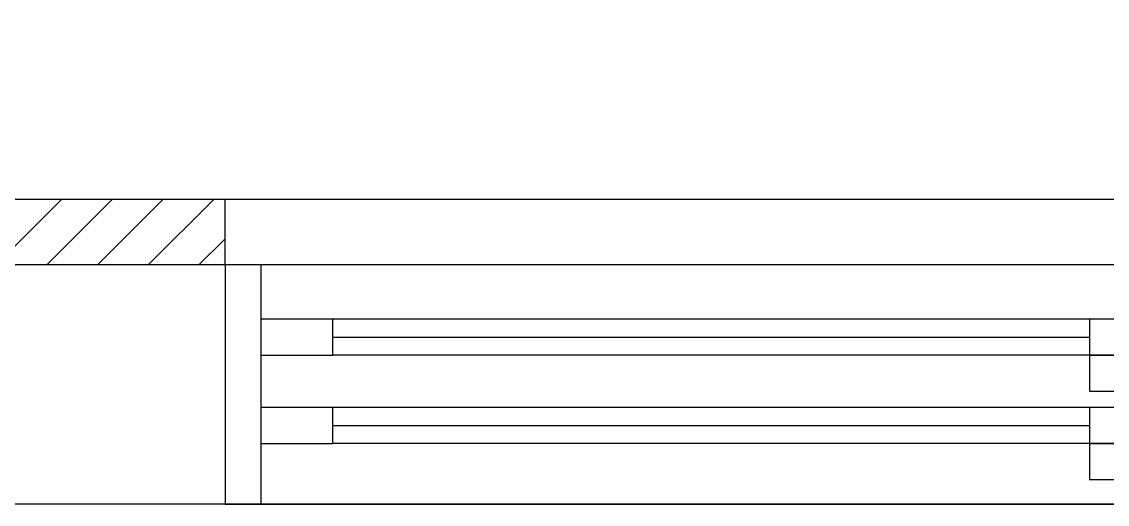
# Model space of a CAD drawing. Header units: inches. Extents: x 7740 to 83056, y -9304 to 75068.
# Drawn here: x 33834 to 34742, y 40237 to 40640 of the extents above; entities that cross this region are included whole.
import ezdxf

# ---------------------------------------------------------------- set-up
doc = ezdxf.new("R2010")
doc.units = ezdxf.units.IN
doc.header["$LTSCALE"] = 50
doc.header["$MEASUREMENT"] = 0
for name, color, linetype in [('02-WAL', 2, 'Continuous'), ('03-WAL NEW', 3, 'Continuous'), ('도면층2', 2, 'Continuous'), ('도면층4', 4, 'Continuous'), ('도면층5', 5, 'Continuous')]:
    doc.layers.add(name, color=color, linetype=linetype)

# ---------------------------------------------------------------- blocks, each defined once
blk = doc.blocks.new('FLOORPLAN')
at = {"layer": '02-WAL'}
for p, q in [((36084.91, 42597.87), (33119.91, 42597.87)), ((33824.91, 42597.87), (33824.91, 42397.87)), ((44045.91, 42397.87), (32919.91, 42397.87))]:
    blk.add_line(p, q, dxfattribs=at)
at = {"layer": '도면층2'}
blk.add_line((33824.91, 42597.87), (33824.91, 42397.87), dxfattribs=at)
at = {"layer": '도면층4'}
for p, q in [((35329.91, 42597.87), (33824.91, 42597.87)), ((33824.91, 42597.87), (33824.91, 42397.87)), ((33854.91, 42597.87), (33854.91, 42397.87)), ((33914.91, 42537.47), (34547.41, 42537.47)), ((33914.91, 42463.68), (34547.41, 42463.68)), ((33824.91, 42397.87), (35329.91, 42397.87))]:
    blk.add_line(p, q, dxfattribs=at)
for points in [[(33854.91, 42552.47), (33854.91, 42522.47), (33914.91, 42522.47), (33914.91, 42552.47)], [(34547.41, 42552.47), (34547.41, 42522.47), (34607.41, 42522.47), (34607.41, 42552.47)], [(34547.41, 42522.47), (34547.41, 42492.47), (34607.41, 42492.47), (34607.41, 42522.47)], [(33854.91, 42478.68), (33854.91, 42448.68), (33914.91, 42448.68), (33914.91, 42478.68)], [(34547.41, 42478.68), (34547.41, 42448.68), (34607.41, 42448.68), (34607.41, 42478.68)], [(34547.41, 42448.68), (34547.41, 42418.68), (34607.41, 42418.68), (34607.41, 42448.68)]]:
    blk.add_lwpolyline(points, close=True, dxfattribs=at)
at = {"layer": '도면층5'}
for p, q in [((34547.41, 42552.47), (33914.91, 42552.47)), ((34547.41, 42522.47), (33914.91, 42522.47)), ((34547.41, 42478.68), (33914.91, 42478.68)), ((34547.41, 42448.68), (33914.91, 42448.68))]:
    blk.add_line(p, q, dxfattribs=at)

msp = doc.modelspace()

# ---------------------------------------------------------------- hatches: boundary and pattern name
at = {"layer": '03-WAL NEW'}
h = msp.add_hatch(dxfattribs=at)
h.set_pattern_fill('_USER', color=256, scale=30, angle=45, pattern_type=0)
h.set_pattern_definition([(45, (-2260.585, 31346.512), (-21.213203, 21.213203), [])])
h.paths.add_polyline_path([(33354.31, 42721.7), (33354.31, 43496.7), (33299.31, 43496.7), (33299.31, 42721.7)])
h.paths.add_polyline_path([(33354.31, 41216.7), (33299.31, 41216.7), (33299.31, 40436.7), (34004.31, 40436.7), (34004.31, 40491.7), (33354.31, 40491.7)])
h.paths.add_polyline_path([(36264.31, 40491.7), (35509.31, 40491.7), (35509.31, 40436.7), (36264.31, 40436.7)])
h.paths.add_polyline_path([(36774.31, 40491.7), (36464.31, 40491.7), (36464.31, 40436.7), (36774.31, 40436.7)])
h.paths.add_polyline_path([(39539.31, 40491.7), (39539.31, 40436.7), (39849.31, 40436.7), (39849.31, 40491.7)])
h.paths.add_polyline_path([(40049.31, 40531.7), (40049.31, 40476.7), (40820.31, 40476.7), (40820.31, 40531.7)])
h.paths.add_polyline_path([(43225.31, 40531.7), (43225.31, 40476.7), (44025.31, 40476.7), (44025.31, 41401.7), (43970.31, 41401.7), (43970.31, 40531.7)])
h.paths.add_polyline_path([(43970.31, 43533.7), (43970.31, 42601.7), (44025.31, 42601.7), (44025.31, 43533.7)])

# ---------------------------------------------------------------- linework, layer by layer
msp.add_line((34004.31, 40436.7), (34004.31, 40491.7), dxfattribs=at)
msp.add_lwpolyline([(33354.31, 43496.7), (33354.31, 40491.7), (36264.31, 40491.7)], dxfattribs=at)

# ---------------------------------------------------------------- block references
msp.add_blockref('FLOORPLAN', (179.4, -2161.17))

doc.saveas('drawing.dxf')
